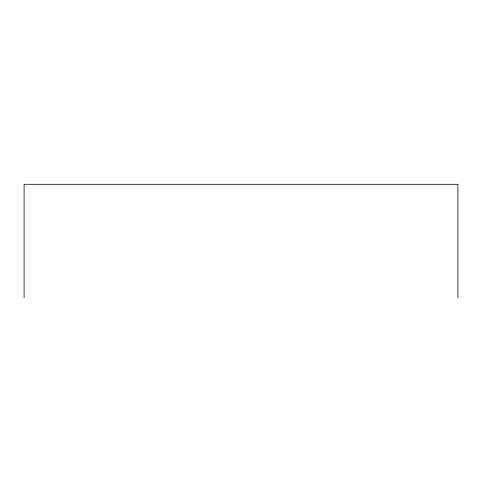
<?xml version="1.0" encoding="UTF-8"?>
<svg xmlns="http://www.w3.org/2000/svg" width="482" height="482" viewBox="0 0 482 482"><rect width="100%" height="100%" fill="white"/><g stroke="black" fill="none" stroke-linecap="round" stroke-linejoin="round"><path stroke-width="0.72" d="M457.9 297.701L457.9 184.299L24.1 184.299L24.1 297.701"/></g></svg>
